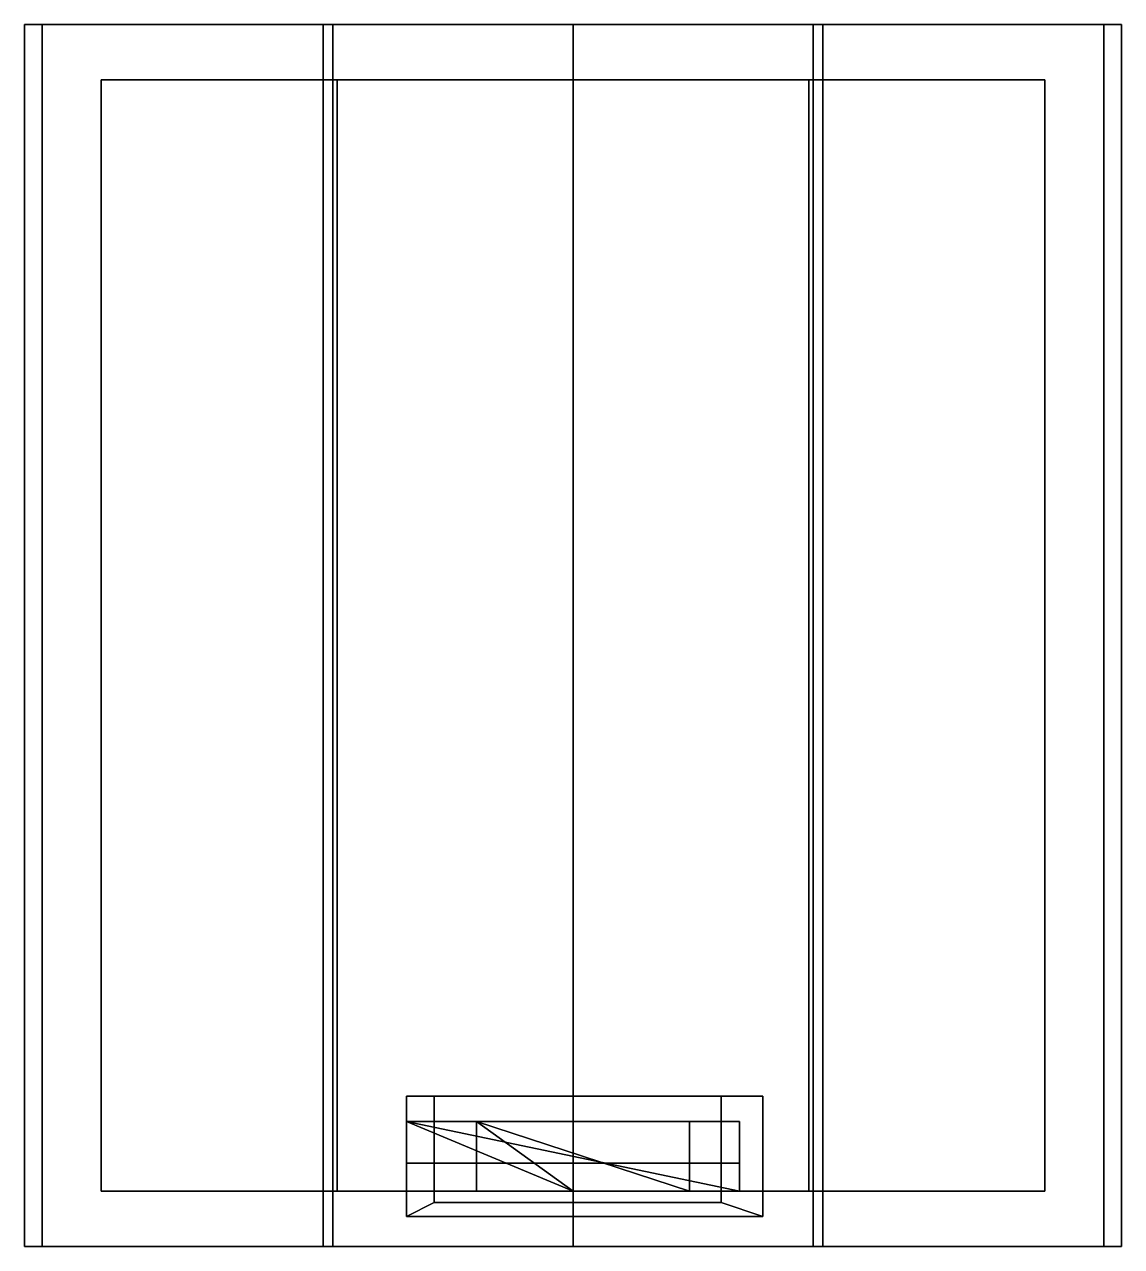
# Model space of a CAD drawing. Extents: x -3.55 to 4.35, y -3.8 to 5.
import ezdxf

# ---------------------------------------------------------------- set-up
doc = ezdxf.new("R2010")
doc.units = 0
doc.linetypes.add('SOLIDLINE', pattern=[0])
doc.layers.add('barn_layer1', color=252, linetype='SOLIDLINE')

msp = doc.modelspace()

# ---------------------------------------------------------------- meshes
at = {"layer": 'barn_layer1', "color": 23}
mesh = msp.add_polyface(dxfattribs=at)
corners = [(-3.55195, 5, 2.61749), (-3.55195, -3.8, 2.61749), (-3.4234, 5, 2.46428), (-3.4234, -3.8, 2.46428), (-3, 4.6, -3.15), (-3, -3.4, -3.15), (-3, 4.6, 2.95), (-3, -3.4, 2.95), (-1.40087, 5, 4.74424), (-1.40087, -3.8, 4.74424), (-1.32919, 5, 4.55752), (-1.32919, -3.8, 4.55752), (-1.3, 4.6, -3.15), (-1.3, -3.4, -3.15), (-1.3, 4.6, 4.55), (-1.3, -3.4, 4.55), (-0.8, -2.9, -3.1), (-0.8, -3.2, -3.1), (-0.8, -3.4, -3.1), (-0.8, -2.9, -0.5), (-0.8, -3.2, -0.5), (-0.8, -3.4, -0.5), (-0.799681, -3.583, 1.97625), (-0.799681, -2.717, 2.07625), (-0.599681, -2.717, 1.82375), (-0.599681, -3.483, 1.82375), (-0.296, -2.9, 1.898), (-0.296, -3.4, 1.898), (-0.296, -2.9, 3.302), (-0.296, -3.4, 3.302), (0.4, 4.6, -3.15), (0.4, -3.4, -3.15), (0.4, -3.4, -3.1), (0.4, -3.4, -0.5), (0.4, -3.4, 1.898), (0.4, -3.4, 3.302), (0.4, 5, 4.7), (0.4, -3.8, 4.7), (0.4, 4.6, 4.75), (0.4, -3.4, 4.75), (0.4, 5, 4.9), (0.4, -3.8, 4.9), (1.24, -2.9, 1.898), (1.24, -3.4, 1.898), (1.24, -2.9, 3.302), (1.24, -3.4, 3.302), (1.46647, -2.717, 1.82375), (1.46647, -3.483, 1.82375), (1.6, -2.9, -3.1), (1.6, -3.2, -3.1), (1.6, -3.4, -3.1), (1.6, -2.9, -0.5), (1.6, -3.2, -0.5), (1.6, -3.4, -0.5), (1.76647, -3.583, 1.97625), (1.76647, -2.717, 2.07625), (2.1, 4.6, -3.15), (2.1, -3.4, -3.15), (2.1, 4.6, 4.55), (2.1, -3.4, 4.55), (2.12919, 5, 4.55752), (2.12919, -3.8, 4.55752), (2.20087, 5, 4.74424), (2.20087, -3.8, 4.74424), (3.8, 4.6, -3.15), (3.8, -3.4, -3.15), (3.8, 4.6, 2.95), (3.8, -3.4, 2.95), (4.2234, 5, 2.46428), (4.2234, -3.8, 2.46428), (4.35195, 5, 2.61749), (4.35195, -3.8, 2.61749)]
mesh.append_faces([[corners[k] for k in face] for face in [(4, 12, 13, 5), (12, 30, 31, 13), (30, 56, 57, 31), (56, 64, 65, 57), (13, 15, 7, 5), (65, 67, 59, 57), (64, 66, 67, 65), (58, 66, 64, 56), (38, 58, 56, 30), (14, 38, 30, 12), (6, 14, 12, 4), (7, 6, 4, 5), (15, 14, 6, 7), (39, 38, 14, 15), (59, 58, 38, 39), (67, 66, 58, 59), (48, 51, 19, 16), (21, 18, 16, 19), (53, 21, 19), (53, 19, 51), (48, 50, 53, 51), (16, 18, 32), (16, 32, 50), (16, 50, 48), (31, 32, 18), (21, 33, 34), (21, 34, 27), (21, 27, 29), (29, 35, 39), (29, 39, 15), (21, 29, 15), (18, 21, 15), (18, 15, 13), (31, 18, 13), (39, 35, 45), (43, 34, 33), (43, 33, 53), (45, 43, 53), (50, 32, 31), (50, 31, 57), (53, 50, 57), (45, 53, 57), (45, 57, 59), (39, 45, 59), (42, 44, 28, 26), (29, 27, 26, 28), (45, 29, 28), (45, 28, 44), (42, 43, 45, 44), (26, 27, 34), (26, 34, 43), (26, 43, 42), (50, 53, 21, 18), (21, 20, 17, 18), (53, 52, 20, 21), (49, 52, 53, 50), (17, 49, 50, 18), (20, 52, 49, 17), (2, 10, 11, 3), (10, 36, 37, 11), (11, 9, 1, 3), (37, 41, 9, 11), (36, 40, 41, 37), (8, 40, 36, 10), (0, 8, 10, 2), (1, 0, 2, 3), (9, 8, 0, 1), (41, 40, 8, 9), (61, 60, 68, 69), (37, 36, 60, 61), (71, 63, 61, 69), (63, 41, 37, 61), (41, 40, 36, 37), (36, 40, 62, 60), (60, 62, 70, 68), (68, 70, 71, 69), (70, 62, 63, 71), (62, 40, 41, 63), (24, 46, 47, 25), (47, 54, 22, 25), (46, 55, 54, 47), (23, 55, 46, 24), (22, 23, 24, 25), (54, 55, 23, 22)]])

doc.saveas('drawing.dxf')
